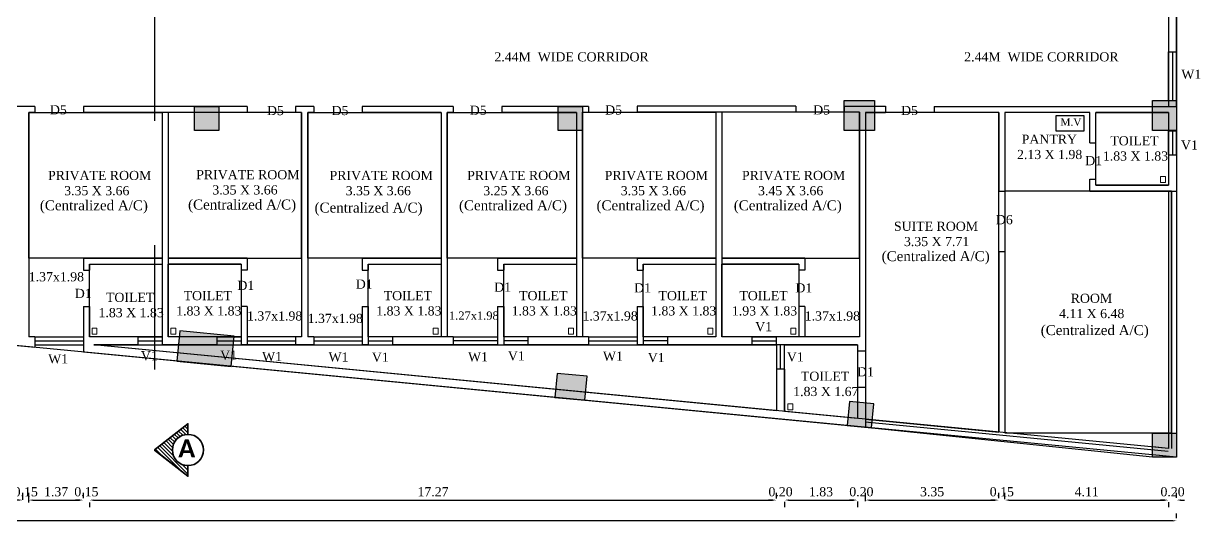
# Model space of a CAD drawing. Header units: metres. Extents: x 2754 to 3501, y 1112 to 1514.
# Drawn here: x 3151.1 to 3180.68, y 1410.86 to 1423.37 of the extents above; entities that cross this region are included whole.
import ezdxf
from ezdxf.enums import TextEntityAlignment as Align

# ---------------------------------------------------------------- set-up
doc = ezdxf.new("R2010")
doc.units = ezdxf.units.M
for name, pattern in [('ACAD_ISO10W100', [18, 12, -3, 0, -3]), ('CENTER2', [1.125, 0.75, -0.125, 0.125, -0.125]), ('CONTINULUS', [0]), ('Demolished', [4.8, 3.2, -1.6])]:
    doc.linetypes.add(name, pattern=pattern)
for name, color, linetype in [('01-BRICK WALL', 1, 'Continuous'), ('A-WALL', 2, 'Continuous'), ('A-WNDW', 2, 'Continuous'), ('AR -DOOR', 2, 'Continuous'), ('AR-COLHATCH', 2, 'Continuous'), ('AR-COLUMN', 2, 'Continuous'), ('AR-ELEVATION', 2, 'Continuous'), ('AR-GRID', 2, 'ACAD_ISO10W100'), ('AR-THIN', 8, 'Continuous'), ('AR-WALL', 7, 'Continuous'), ('BLK_1_FLR_2_AC_ROOM_3', 3, 'Continuous'), ('BLK_1_FLR_2_AC_ROOM_4', 3, 'Continuous'), ('BLK_1_FLR_2_BLT_UP_AREA', 12, 'Continuous'), ('BLK_1_FLR_2_BLT_UP_AREA_DEDUCT', 12, 'Continuous'), ('BLK_1_FLR_2_REGULAR_ROOM_11', 2, 'Continuous'), ('BLK_1_FLR_2_REGULAR_ROOM_12', 2, 'Continuous'), ('BLK_1_FLR_2_REGULAR_ROOM_13', 2, 'Continuous'), ('BLK_1_FLR_2_REGULAR_ROOM_14', 2, 'Continuous'), ('BLK_1_FLR_2_REGULAR_ROOM_15', 2, 'Continuous'), ('BLK_1_FLR_2_REGULAR_ROOM_16', 2, 'Continuous'), ('BLK_1_FLR_2_WATER_CLOSET', 223, 'Continuous')]:
    doc.layers.add(name, color=color, linetype=linetype)
doc.layers.add('BLK_1_FLR_2_WASH', color=55, linetype='Continuous', lineweight=5)
doc.layers.add('Wall', color=4, linetype='Continuous', lineweight=35)
doc.styles.add('ANAND', font='times.ttf')
doc.styles.add('MtXpl_Calibri', font='calibrib.ttf')
doc.dimstyles.new('V1', dxfattribs={"dimtxt": 0.23, "dimasz": 0.1, "dimexe": 0.18, "dimexo": 0.0625, "dimgap": 0.09, "dimtad": 1, "dimzin": 0, "dimdsep": 46, "dimtxsty": 'ANAND', "dimcen": 0.09, "dimadec": 0, "dimazin": 0, "dimtfac": 1, "dimtix": 1, "dimtofl": 0, "dimtmove": 2, "dimatfit": 0, "dimfxl": 0, "dimtolj": 1, "dimtzin": 0, "dimarcsym": 0})

# ---------------------------------------------------------------- blocks, each defined once
blk = doc.blocks.new('cOLUMN')
at = {"layer": 'AR-COLHATCH'}
h = blk.add_hatch(color=256, dxfattribs=at)
h.dxf.hatch_style = 1
h.paths.add_polyline_path([(24, 24), (0, 24), (0, 0), (24, 0)])
at = {"layer": 'AR-COLUMN'}
blk.add_lwpolyline([(0, 24), (24, 24), (24, 0), (0, 0)], close=True, dxfattribs=at)
blk = doc.blocks.new('Ground Floor')
at = {"layer": 'AR-COLHATCH'}
h = blk.add_hatch(color=256, dxfattribs=at)
h.dxf.hatch_style = 1
h.paths.add_polyline_path([(2545, 79.5), (2515, 79.5), (2515, 49.5), (2545, 49.5)])
h = blk.add_hatch(color=256, dxfattribs=at)
h.dxf.hatch_style = 1
h.paths.add_polyline_path([(2844, 79.5), (2820, 79.5), (2820, 49.5), (2844, 49.5)])
h = blk.add_hatch(color=256, dxfattribs=at)
h.dxf.hatch_style = 1
h.paths.add_polyline_path([(1857.5, -148.6), (1911.3, -153.8), (1908.4, -183.7), (1854.6, -178.5)])
h = blk.add_hatch(color=256, dxfattribs=at)
h.dxf.hatch_style = 1
h.paths.add_polyline_path([(2228.5, -214.5), (2230.8, -190.6), (2260.7, -193.4), (2258.4, -217.3)])
at = {"layer": 'AR-COLUMN'}
for points in [[(2515, 79.5), (2545, 79.5), (2545, 49.5), (2515, 49.5)], [(2820, 79.5), (2844, 79.5), (2844, 49.5), (2820, 49.5)], [(1911.3, -153.8), (1857.5, -148.6), (1854.6, -178.5), (1908.4, -183.7)], [(2230.8, -190.6), (2228.5, -214.5), (2258.4, -217.3), (2260.7, -193.4)]]:
    blk.add_lwpolyline(points, close=True, dxfattribs=at)
for p in [(1872, 49.5), (2232, 49.5), (2820, -273.7)]:
    blk.add_blockref('cOLUMN', p, dxfattribs=at)
at = {"layer": 'AR-COLUMN', "xscale": -0.9999999999999988, "rotation": 354.5029759409958}
blk.add_blockref('cOLUMN', (2541.9, -244.6), dxfattribs=at)
blk = doc.blocks.new('*D333')
at = {"color": 0, "lineweight": -2}
for p, q in [((3151.079, 1411.407), (3151.079, 1411.579)), ((3151.232, 1411.34), (3151.232, 1411.579)), ((3150.979, 1411.399), (3150.879, 1411.399)), ((3151.332, 1411.399), (3151.432, 1411.399))]:
    blk.add_line(p, q, dxfattribs=at)
at = {"color": 0}
for points in [[(3150.979, 1411.415), (3150.979, 1411.382), (3151.079, 1411.399)], [(3151.332, 1411.415), (3151.332, 1411.382), (3151.232, 1411.399)]]:
    blk.add_solid(points, dxfattribs=at)
at = {"layer": 'Defpoints', "color": 0}
for p in [(3151.079, 1411.344), (3151.232, 1411.399), (3151.232, 1411.278)]:
    blk.add_point(p, dxfattribs=at)
at = {"color": 0, "insert": (3151.155, 1411.606), "char_height": 0.23, "attachment_point": 5, "style": 'ANAND'}
blk.add_mtext('\\A1;0.15', dxfattribs=at)
blk = doc.blocks.new('*D334')
at = {"color": 0, "lineweight": -2}
for p, q in [((3151.232, 1411.34), (3151.232, 1411.579)), ((3152.603, 1411.45), (3152.603, 1411.579)), ((3151.332, 1411.399), (3152.503, 1411.399))]:
    blk.add_line(p, q, dxfattribs=at)
at = {"color": 0}
for points in [[(3151.332, 1411.415), (3151.332, 1411.382), (3151.232, 1411.399)], [(3152.503, 1411.415), (3152.503, 1411.382), (3152.603, 1411.399)]]:
    blk.add_solid(points, dxfattribs=at)
at = {"layer": 'Defpoints', "color": 0}
for p in [(3151.232, 1411.278), (3152.603, 1411.399), (3152.603, 1411.388)]:
    blk.add_point(p, dxfattribs=at)
at = {"color": 0, "insert": (3151.917, 1411.606), "char_height": 0.23, "attachment_point": 5, "style": 'ANAND'}
blk.add_mtext('\\A1;1.37', dxfattribs=at)
blk = doc.blocks.new('*D335')
at = {"color": 0, "lineweight": -2}
for p, q in [((3152.603, 1411.45), (3152.603, 1411.579)), ((3152.503, 1411.399), (3152.403, 1411.399)), ((3152.756, 1411.336), (3152.756, 1411.219)), ((3152.856, 1411.399), (3152.956, 1411.399))]:
    blk.add_line(p, q, dxfattribs=at)
at = {"color": 0}
for points in [[(3152.503, 1411.415), (3152.503, 1411.382), (3152.603, 1411.399)], [(3152.856, 1411.415), (3152.856, 1411.382), (3152.756, 1411.399)]]:
    blk.add_solid(points, dxfattribs=at)
at = {"layer": 'Defpoints', "color": 0}
for p in [(3152.603, 1411.388), (3152.756, 1411.399), (3152.756, 1411.399)]:
    blk.add_point(p, dxfattribs=at)
at = {"color": 0, "insert": (3152.679, 1411.606), "char_height": 0.23, "attachment_point": 5, "style": 'ANAND'}
blk.add_mtext('\\A1;0.15', dxfattribs=at)
blk = doc.blocks.new('*D336')
at = {"color": 0, "lineweight": -2}
for p, q in [((3170.028, 1411.436), (3170.028, 1411.579)), ((3152.756, 1411.336), (3152.756, 1411.219)), ((3152.856, 1411.399), (3169.928, 1411.399))]:
    blk.add_line(p, q, dxfattribs=at)
at = {"color": 0}
for points in [[(3152.856, 1411.415), (3152.856, 1411.382), (3152.756, 1411.399)], [(3169.928, 1411.415), (3169.928, 1411.382), (3170.028, 1411.399)]]:
    blk.add_solid(points, dxfattribs=at)
at = {"layer": 'Defpoints', "color": 0}
for p in [(3152.756, 1411.399), (3170.028, 1411.399), (3170.028, 1411.374)]:
    blk.add_point(p, dxfattribs=at)
at = {"color": 0, "insert": (3161.392, 1411.606), "char_height": 0.23, "attachment_point": 5, "style": 'ANAND'}
blk.add_mtext('\\A1;17.27', dxfattribs=at)
blk = doc.blocks.new('*D337')
at = {"color": 0, "lineweight": -2}
for p, q in [((3170.028, 1411.436), (3170.028, 1411.579)), ((3169.928, 1411.399), (3169.828, 1411.399)), ((3170.231, 1411.356), (3170.231, 1411.219)), ((3170.331, 1411.399), (3170.431, 1411.399))]:
    blk.add_line(p, q, dxfattribs=at)
at = {"color": 0}
for points in [[(3169.928, 1411.415), (3169.928, 1411.382), (3170.028, 1411.399)], [(3170.331, 1411.415), (3170.331, 1411.382), (3170.231, 1411.399)]]:
    blk.add_solid(points, dxfattribs=at)
at = {"layer": 'Defpoints', "color": 0}
for p in [(3170.028, 1411.374), (3170.231, 1411.419), (3170.231, 1411.399)]:
    blk.add_point(p, dxfattribs=at)
at = {"color": 0, "insert": (3170.129, 1411.606), "char_height": 0.23, "attachment_point": 5, "style": 'ANAND'}
blk.add_mtext('\\A1;0.20', dxfattribs=at)
blk = doc.blocks.new('*D338')
at = {"color": 0, "lineweight": -2}
for p, q in [((3170.231, 1411.356), (3170.231, 1411.219)), ((3170.331, 1411.399), (3171.96, 1411.399)), ((3172.06, 1411.359), (3172.06, 1411.219))]:
    blk.add_line(p, q, dxfattribs=at)
at = {"color": 0}
for points in [[(3170.331, 1411.415), (3170.331, 1411.382), (3170.231, 1411.399)], [(3171.96, 1411.415), (3171.96, 1411.382), (3172.06, 1411.399)]]:
    blk.add_solid(points, dxfattribs=at)
at = {"layer": 'Defpoints', "color": 0}
for p in [(3170.231, 1411.419), (3172.06, 1411.422), (3172.06, 1411.399)]:
    blk.add_point(p, dxfattribs=at)
at = {"color": 0, "insert": (3171.145, 1411.606), "char_height": 0.23, "attachment_point": 5, "style": 'ANAND'}
blk.add_mtext('\\A1;1.83', dxfattribs=at)
blk = doc.blocks.new('*D339')
at = {"color": 0, "lineweight": -2}
for p, q in [((3172.263, 1411.372), (3172.263, 1411.579)), ((3171.96, 1411.399), (3171.86, 1411.399)), ((3172.06, 1411.359), (3172.06, 1411.219)), ((3172.363, 1411.399), (3172.463, 1411.399))]:
    blk.add_line(p, q, dxfattribs=at)
at = {"color": 0}
for points in [[(3171.96, 1411.415), (3171.96, 1411.382), (3172.06, 1411.399)], [(3172.363, 1411.415), (3172.363, 1411.382), (3172.263, 1411.399)]]:
    blk.add_solid(points, dxfattribs=at)
at = {"layer": 'Defpoints', "color": 0}
for p in [(3172.06, 1411.422), (3172.263, 1411.399), (3172.263, 1411.309)]:
    blk.add_point(p, dxfattribs=at)
at = {"color": 0, "insert": (3172.161, 1411.606), "char_height": 0.23, "attachment_point": 5, "style": 'ANAND'}
blk.add_mtext('\\A1;0.20', dxfattribs=at)
blk = doc.blocks.new('*D340')
at = {"color": 0, "lineweight": -2}
for p, q in [((3172.263, 1411.372), (3172.263, 1411.579)), ((3175.616, 1411.446), (3175.616, 1411.579)), ((3172.363, 1411.399), (3175.516, 1411.399))]:
    blk.add_line(p, q, dxfattribs=at)
at = {"color": 0}
for points in [[(3172.363, 1411.415), (3172.363, 1411.382), (3172.263, 1411.399)], [(3175.516, 1411.415), (3175.516, 1411.382), (3175.616, 1411.399)]]:
    blk.add_solid(points, dxfattribs=at)
at = {"layer": 'Defpoints', "color": 0}
for p in [(3172.263, 1411.309), (3175.616, 1411.399), (3175.616, 1411.384)]:
    blk.add_point(p, dxfattribs=at)
at = {"color": 0, "insert": (3173.939, 1411.606), "char_height": 0.23, "attachment_point": 5, "style": 'ANAND'}
blk.add_mtext('\\A1;3.35', dxfattribs=at)
blk = doc.blocks.new('*D341')
at = {"color": 0, "lineweight": -2}
for p, q in [((3175.616, 1411.446), (3175.616, 1411.579)), ((3175.768, 1411.424), (3175.768, 1411.579)), ((3175.516, 1411.399), (3175.416, 1411.399)), ((3175.868, 1411.399), (3175.968, 1411.399))]:
    blk.add_line(p, q, dxfattribs=at)
at = {"color": 0}
for points in [[(3175.516, 1411.415), (3175.516, 1411.382), (3175.616, 1411.399)], [(3175.868, 1411.415), (3175.868, 1411.382), (3175.768, 1411.399)]]:
    blk.add_solid(points, dxfattribs=at)
at = {"layer": 'Defpoints', "color": 0}
for p in [(3175.616, 1411.384), (3175.768, 1411.399), (3175.768, 1411.361)]:
    blk.add_point(p, dxfattribs=at)
at = {"color": 0, "insert": (3175.692, 1411.606), "char_height": 0.23, "attachment_point": 5, "style": 'ANAND'}
blk.add_mtext('\\A1;0.15', dxfattribs=at)
blk = doc.blocks.new('*D342')
at = {"color": 0, "lineweight": -2}
for p, q in [((3175.768, 1411.424), (3175.768, 1411.579)), ((3175.868, 1411.399), (3179.783, 1411.399)), ((3179.883, 1411.344), (3179.883, 1411.219))]:
    blk.add_line(p, q, dxfattribs=at)
at = {"color": 0}
for points in [[(3175.868, 1411.415), (3175.868, 1411.382), (3175.768, 1411.399)], [(3179.783, 1411.415), (3179.783, 1411.382), (3179.883, 1411.399)]]:
    blk.add_solid(points, dxfattribs=at)
at = {"layer": 'Defpoints', "color": 0}
for p in [(3175.768, 1411.361), (3179.883, 1411.407), (3179.883, 1411.399)]:
    blk.add_point(p, dxfattribs=at)
at = {"color": 0, "insert": (3177.825, 1411.606), "char_height": 0.23, "attachment_point": 5, "style": 'ANAND'}
blk.add_mtext('\\A1;4.11', dxfattribs=at)
blk = doc.blocks.new('*D343')
at = {"color": 0, "lineweight": -2}
for p, q in [((3180.086, 1411.458), (3180.086, 1411.579)), ((3179.783, 1411.399), (3179.683, 1411.399)), ((3179.883, 1411.344), (3179.883, 1411.219)), ((3180.186, 1411.399), (3180.286, 1411.399))]:
    blk.add_line(p, q, dxfattribs=at)
at = {"color": 0}
for points in [[(3179.783, 1411.415), (3179.783, 1411.382), (3179.883, 1411.399)], [(3180.186, 1411.415), (3180.186, 1411.382), (3180.086, 1411.399)]]:
    blk.add_solid(points, dxfattribs=at)
at = {"layer": 'Defpoints', "color": 0}
for p in [(3179.883, 1411.407), (3180.086, 1411.399), (3180.086, 1411.395)]:
    blk.add_point(p, dxfattribs=at)
at = {"color": 0, "insert": (3179.984, 1411.606), "char_height": 0.23, "attachment_point": 5, "style": 'ANAND'}
blk.add_mtext('\\A1;0.20', dxfattribs=at)
blk = doc.blocks.new('*D344')
at = {"color": 0, "lineweight": -2}
for p, q in [((3107.848, 1410.94), (3107.848, 1411.058)), ((3180.086, 1410.94), (3180.086, 1411.058)), ((3179.986, 1410.878), (3107.948, 1410.878))]:
    blk.add_line(p, q, dxfattribs=at)
at = {"color": 0}
for points in [[(3107.948, 1410.895), (3107.948, 1410.861), (3107.848, 1410.878)], [(3179.986, 1410.895), (3179.986, 1410.861), (3180.086, 1410.878)]]:
    blk.add_solid(points, dxfattribs=at)
at = {"layer": 'Defpoints', "color": 0}
for p in [(3107.848, 1410.878), (3107.848, 1410.878), (3180.086, 1410.878)]:
    blk.add_point(p, dxfattribs=at)
at = {"color": 0, "insert": (3143.967, 1411.085), "char_height": 0.23, "attachment_point": 5, "style": 'ANAND'}
blk.add_mtext('\\A1;72.24', dxfattribs=at)

msp = doc.modelspace()

# ---------------------------------------------------------------- hatches: boundary and pattern name
at = {"layer": 'Wall', "linetype": 'CONTINULUS'}
h = msp.add_hatch(dxfattribs=at)
h.set_pattern_fill('ANSI31', color=256, scale=0.531441, angle=270)
h.set_pattern_definition([(315, (-5581.1867, 11394.10643), (0.04697319186, 0.04697319186), [])])
h.paths.add_polyline_path([(3155.23222, 1411.99934), (3155.23222, 1412.26506, -1), (3155.23222, 1413.04901), (3155.23222, 1413.31473), (3154.39384, 1412.65862)])

# ---------------------------------------------------------------- linework, layer by layer
at = {"linetype": 'CENTER2', "ltscale": 25}
msp.add_line((3154.39384, 1439.67729, 0), (3154.39384, 1412.65546, 0), dxfattribs=at)
at = {"color": 7}
for p, q in [((3180.08594, 1419.15745, 0), (3180.08594, 1413.08245, 0)), ((3179.47634, 1412.47285, 0), (3172.26274, 1413.22573, 0))]:
    msp.add_line(p, q, dxfattribs=at)
at = {"color": 7, "linetype": 'Demolished', "elevation": 0}
msp.add_lwpolyline([(3177.05906, 1421.06363), (3177.74966, 1421.06363), (3177.74966, 1420.66849), (3177.05906, 1420.66849)], close=True, dxfattribs=at)
at = {"layer": 'A-WALL'}
msp.add_line((3171.72934, 1421.29691, 0), (3172.11034, 1421.29691, 0), dxfattribs=at)
at = {"layer": 'A-WNDW'}
for p, q in [((3179.88274, 1420.07185, 0), (3179.88274, 1420.68145, 0)), ((3179.98434, 1420.68145, 0), (3179.98434, 1420.07185, 0)), ((3180.08594, 1420.07185, 0), (3180.08594, 1420.68145, 0))]:
    msp.add_line(p, q, dxfattribs=at)
at = {"layer": 'AR -DOOR'}
for p, q in [((3179.98434, 1422.66265, 0), (3179.98434, 1421.44345, 0)), ((3151.38394, 1415.39825, 0), (3152.60314, 1415.39825, 0)), ((3153.97474, 1415.39825, 0), (3154.58434, 1415.39825, 0)), ((3155.95594, 1415.39825, 0), (3156.56554, 1415.39825, 0)), ((3156.71794, 1415.39825, 0), (3157.93714, 1415.39825, 0)), ((3158.39434, 1415.39825, 0), (3159.61354, 1415.39825, 0)), ((3159.76594, 1415.39825, 0), (3160.37554, 1415.39825, 0)), ((3163.01714, 1415.39825, 0), (3161.89954, 1415.39825, 0)), ((3163.77914, 1415.39825, 0), (3163.16954, 1415.39825, 0)), ((3165.30314, 1415.39825, 0), (3166.52234, 1415.39825, 0)), ((3167.28434, 1415.39825, 0), (3166.67474, 1415.39825, 0)), ((3169.41794, 1415.39825, 0), (3170.02754, 1415.39825, 0)), ((3170.12914, 1414.68705, 0), (3170.12914, 1415.29665, 0))]:
    msp.add_line(p, q, dxfattribs=at)
at = {"layer": 'AR-ELEVATION'}
for p, q in [((3179.88274, 1423.72945, 0), (3179.88274, 1421.29105, 0)), ((3180.08594, 1421.29105, 0), (3180.08594, 1423.72945, 0))]:
    msp.add_line(p, q, dxfattribs=at)
at = {"layer": 'AR-THIN'}
for p, q in [((3179.88274, 1421.44345, 0), (3179.88274, 1422.66265, 0)), ((3180.08594, 1422.66265, 0), (3180.08594, 1421.44345, 0)), ((3179.88274, 1419.15745, 0), (3179.88274, 1412.69655, 0)), ((3179.95894, 1419.15745, 0), (3179.95894, 1412.69655, 0)), ((3151.38394, 1415.49985, 0), (3152.60314, 1415.49985, 0)), ((3153.97474, 1415.49985, 0), (3154.58434, 1415.49985, 0)), ((3155.95594, 1415.49985, 0), (3156.56554, 1415.49985, 0)), ((3157.93714, 1415.49985, 0), (3156.71794, 1415.49985, 0)), ((3158.39434, 1415.49985, 0), (3159.61354, 1415.49985, 0)), ((3160.37554, 1415.49985, 0), (3159.76594, 1415.49985, 0)), ((3161.89954, 1415.49985, 0), (3163.01714, 1415.49985, 0)), ((3163.77914, 1415.49985, 0), (3163.16954, 1415.49985, 0)), ((3165.30314, 1415.49985, 0), (3166.52234, 1415.49985, 0)), ((3167.28434, 1415.49985, 0), (3166.67474, 1415.49985, 0)), ((3169.41794, 1415.49985, 0), (3170.02754, 1415.49985, 0)), ((3151.38394, 1415.29665, 0), (3152.60314, 1415.29665, 0)), ((3153.97474, 1415.29665, 0), (3154.58434, 1415.29665, 0)), ((3155.95594, 1415.29665, 0), (3156.56554, 1415.29665, 0)), ((3157.93714, 1415.29665, 0), (3156.71794, 1415.29665, 0)), ((3158.39434, 1415.29665, 0), (3159.61354, 1415.29665, 0)), ((3159.76594, 1415.29665, 0), (3160.37554, 1415.29665, 0)), ((3163.01714, 1415.29665, 0), (3161.89954, 1415.29665, 0)), ((3163.77914, 1415.29665, 0), (3163.16954, 1415.29665, 0)), ((3165.30314, 1415.29665, 0), (3166.52234, 1415.29665, 0)), ((3167.28434, 1415.29665, 0), (3166.67474, 1415.29665, 0)), ((3170.02754, 1415.29665, 0), (3169.41794, 1415.29665, 0)), ((3170.02754, 1415.29665, 0), (3170.02754, 1414.68705, 0)), ((3170.23074, 1414.68705, 0), (3170.23074, 1415.29665, 0)), ((3179.87544, 1412.6207, 0), (3172.25544, 1413.35402, 0)), ((3179.88274, 1412.69655, 0), (3172.26274, 1413.42987, 0))]:
    msp.add_line(p, q, dxfattribs=at)
at = {"layer": 'AR-WALL'}
for p, q in [((3179.88274, 1422.66265, 0), (3180.08594, 1422.66265, 0)), ((3179.88274, 1421.44345, 0), (3180.08594, 1421.44345, 0)), ((3151.38394, 1421.29105, 0), (3150.92674, 1421.29105, 0)), ((3151.23154, 1421.13865, 0), (3151.23154, 1415.49985, 0)), ((3151.38394, 1421.13865, 0), (3151.23154, 1421.13865, 0)), ((3151.38394, 1421.29105, 0), (3151.38394, 1421.13865, 0)), ((3152.60314, 1421.29105, 0), (3152.60314, 1421.13865, 0)), ((3156.71794, 1421.29105, 0), (3152.60314, 1421.29105, 0)), ((3156.71794, 1421.13865, 0), (3152.60314, 1421.13865, 0)), ((3154.58434, 1421.13865, 0), (3154.58434, 1415.49985, 0)), ((3154.73674, 1421.13865, 0), (3154.73674, 1415.49985, 0)), ((3156.71794, 1421.29105, 0), (3156.71794, 1421.13865, 0)), ((3157.93714, 1421.29105, 0), (3157.93714, 1421.13865, 0)), ((3158.39434, 1421.29105, 0), (3157.93714, 1421.29105, 0)), ((3158.08954, 1421.13865, 0), (3157.93714, 1421.13865, 0)), ((3158.08954, 1421.13865, 0), (3158.08954, 1415.49985, 0)), ((3158.24194, 1421.13865, 0), (3158.24194, 1415.49985, 0)), ((3158.39434, 1421.13865, 0), (3158.24194, 1421.13865, 0)), ((3158.39434, 1421.29105, 0), (3158.39434, 1421.13865, 0)), ((3159.61354, 1421.29105, 0), (3159.61354, 1421.13865, 0)), ((3161.89954, 1421.29105, 0), (3159.61354, 1421.29105, 0)), ((3161.59474, 1421.13865, 0), (3159.61354, 1421.13865, 0)), ((3161.59474, 1421.13865, 0), (3161.59474, 1415.49985, 0)), ((3161.74714, 1421.13865, 0), (3161.74714, 1415.49985, 0)), ((3161.89954, 1421.13865, 0), (3161.74714, 1421.13865, 0)), ((3161.89954, 1421.29105, 0), (3161.89954, 1421.13865, 0)), ((3163.11874, 1421.29105, 0), (3163.11874, 1421.13865, 0)), ((3165.30314, 1421.29105, 0), (3163.11874, 1421.29105, 0)), ((3164.99834, 1421.13865, 0), (3163.11874, 1421.13865, 0)), ((3164.99834, 1421.13865, 0), (3164.99834, 1415.49985, 0)), ((3165.15074, 1421.13865, 0), (3165.15074, 1415.49985, 0)), ((3165.30314, 1421.13865, 0), (3165.15074, 1421.13865, 0)), ((3165.30314, 1421.29105, 0), (3165.30314, 1421.13865, 0)), ((3170.51014, 1421.29691, 0), (3166.52234, 1421.29691, 0)), ((3166.52234, 1421.29691, 0), (3166.52234, 1421.13865, 0)), ((3170.51014, 1421.14451, 0), (3166.52234, 1421.14451, 0)), ((3168.50354, 1421.14451, 0), (3168.50354, 1415.49985, 0)), ((3168.65594, 1421.14451, 0), (3168.65594, 1415.49985, 0)), ((3170.51014, 1421.29691, 0), (3170.51014, 1421.14451, 0)), ((3171.72934, 1421.29691, 0), (3171.72934, 1421.14451, 0)), ((3171.72934, 1421.29691, 0), (3172.77074, 1421.29691, 0)), ((3172.11034, 1421.14451, 0), (3171.72934, 1421.14451, 0)), ((3172.11034, 1421.14451, 0), (3172.11034, 1415.49985, 0)), ((3172.26274, 1421.13865, 0), (3172.26274, 1415.14425, 0)), ((3172.26274, 1421.13865, 0), (3172.77074, 1421.13865, 0)), ((3172.77074, 1421.29691, 0), (3172.77074, 1421.13865, 0)), ((3173.98994, 1421.29105, 0), (3173.98994, 1421.13865, 0)), ((3173.98994, 1421.29105, 0), (3180.08594, 1421.29105, 0)), ((3175.61554, 1421.13865, 0), (3173.98994, 1421.13865, 0)), ((3175.61554, 1421.13865, 0), (3175.61554, 1419.15745, 0)), ((3175.76794, 1421.13865, 0), (3175.76794, 1419.15745, 0)), ((3177.90154, 1421.13865, 0), (3175.76794, 1421.13865, 0)), ((3177.90154, 1420.37665, 0), (3177.90154, 1421.13865, 0)), ((3179.88274, 1421.13865, 0), (3178.05394, 1421.13865, 0)), ((3178.05394, 1420.37665, 0), (3178.05394, 1421.13865, 0)), ((3180.08594, 1421.29105, 0), (3180.08594, 1421.13865, 0)), ((3179.88274, 1420.68145, 0), (3180.08594, 1420.68145, 0)), ((3179.88274, 1420.52905, 0), (3179.88274, 1419.30985, 0)), ((3180.08594, 1420.52905, 0), (3180.08594, 1419.15745, 0)), ((3177.90154, 1420.37665, 0), (3178.05394, 1420.37665, 0)), ((3179.88274, 1420.07185, 0), (3180.08594, 1420.07185, 0)), ((3177.90154, 1419.46225, 0), (3178.05394, 1419.46225, 0)), ((3177.90154, 1419.15745, 0), (3177.90154, 1419.46225, 0)), ((3178.05394, 1419.30985, 0), (3178.05394, 1419.46225, 0)), ((3178.05394, 1419.30985, 0), (3179.88274, 1419.30985, 0)), ((3175.61554, 1419.15745, 0), (3175.76794, 1419.15745, 0)), ((3177.90154, 1419.15745, 0), (3179.88274, 1419.15745, 0)), ((3179.88274, 1419.15745, 0), (3180.08594, 1419.15745, 0)), ((3152.60314, 1417.48105, 0), (3152.60314, 1417.17625, 0)), ((3152.60314, 1417.48105, 0), (3154.58434, 1417.48105, 0)), ((3156.71794, 1417.48105, 0), (3154.73674, 1417.48105, 0)), ((3156.71794, 1417.48105, 0), (3156.71794, 1417.17625, 0)), ((3159.61354, 1417.48105, 0), (3159.61354, 1417.17625, 0)), ((3159.61354, 1417.48105, 0), (3161.59474, 1417.48105, 0)), ((3163.01714, 1417.48105, 0), (3163.01714, 1417.17625, 0)), ((3163.01714, 1417.48105, 0), (3164.99834, 1417.48105, 0)), ((3166.52234, 1417.48105, 0), (3166.52234, 1417.17625, 0)), ((3166.52234, 1417.48105, 0), (3168.50354, 1417.48105, 0)), ((3170.73874, 1417.48105, 0), (3168.65594, 1417.48105, 0)), ((3170.73874, 1417.48105, 0), (3170.73874, 1417.17625, 0)), ((3175.61554, 1417.63345, 0), (3175.61554, 1413.10721, 0)), ((3175.76794, 1417.63345, 0), (3175.61554, 1417.63345, 0)), ((3175.76794, 1417.63345, 0), (3175.76794, 1413.09254, 0)), ((3152.60314, 1417.17625, 0), (3152.75554, 1417.17625, 0)), ((3152.75554, 1417.32865, 0), (3152.75554, 1417.17625, 0)), ((3152.75554, 1417.32865, 0), (3154.58434, 1417.32865, 0)), ((3156.56554, 1417.32865, 0), (3154.73674, 1417.32865, 0)), ((3156.56554, 1417.32865, 0), (3156.56554, 1417.17625, 0)), ((3156.71794, 1417.17625, 0), (3156.56554, 1417.17625, 0)), ((3159.61354, 1417.17625, 0), (3159.76594, 1417.17625, 0)), ((3159.76594, 1417.32865, 0), (3159.76594, 1417.17625, 0)), ((3159.76594, 1417.32865, 0), (3161.59474, 1417.32865, 0)), ((3163.01714, 1417.17625, 0), (3163.16954, 1417.17625, 0)), ((3163.16954, 1417.32865, 0), (3163.16954, 1417.17625, 0)), ((3163.16954, 1417.32865, 0), (3164.99834, 1417.32865, 0)), ((3166.52234, 1417.17625, 0), (3166.67474, 1417.17625, 0)), ((3166.67474, 1417.32865, 0), (3166.67474, 1417.17625, 0)), ((3166.67474, 1417.32865, 0), (3168.50354, 1417.32865, 0)), ((3170.58634, 1417.32865, 0), (3168.65594, 1417.32865, 0)), ((3170.58634, 1417.32865, 0), (3170.58634, 1417.17625, 0)), ((3170.73874, 1417.17625, 0), (3170.58634, 1417.17625, 0)), ((3152.60314, 1416.26185, 0), (3152.60314, 1415.49985, 0)), ((3152.60314, 1416.26185, 0), (3152.75554, 1416.26185, 0)), ((3152.75554, 1416.26185, 0), (3152.75554, 1415.49985, 0)), ((3156.56554, 1416.26185, 0), (3156.56554, 1415.49985, 0)), ((3156.71794, 1416.26185, 0), (3156.56554, 1416.26185, 0)), ((3156.71794, 1416.26185, 0), (3156.71794, 1415.49985, 0)), ((3159.61354, 1416.26185, 0), (3159.61354, 1415.49985, 0)), ((3159.61354, 1416.26185, 0), (3159.76594, 1416.26185, 0)), ((3159.76594, 1416.26185, 0), (3159.76594, 1415.49985, 0)), ((3163.01714, 1416.26185, 0), (3163.01714, 1415.49985, 0)), ((3163.01714, 1416.26185, 0), (3163.16954, 1416.26185, 0)), ((3163.16954, 1416.26185, 0), (3163.16954, 1415.49985, 0)), ((3166.52234, 1416.26185, 0), (3166.52234, 1415.49985, 0)), ((3166.52234, 1416.26185, 0), (3166.67474, 1416.26185, 0)), ((3166.67474, 1416.26185, 0), (3166.67474, 1415.49985, 0)), ((3170.58634, 1416.26185, 0), (3170.58634, 1415.49985, 0)), ((3170.73874, 1416.26185, 0), (3170.58634, 1416.26185, 0)), ((3170.73874, 1416.26185, 0), (3170.73874, 1415.49985, 0)), ((3151.38394, 1415.49985, 0), (3151.23154, 1415.49985, 0)), ((3151.38394, 1415.49985, 0), (3151.38394, 1415.23504, 0)), ((3152.60314, 1415.49985, 0), (3152.60314, 1415.1177, 0)), ((3153.97474, 1415.49985, 0), (3152.75554, 1415.49985, 0)), ((3153.97474, 1415.49985, 0), (3153.97474, 1415.29665, 0)), ((3154.58434, 1415.49985, 0), (3154.58434, 1415.29665, 0)), ((3155.95594, 1415.49985, 0), (3154.73674, 1415.49985, 0)), ((3155.95594, 1415.49985, 0), (3155.95594, 1415.29665, 0)), ((3156.56554, 1415.49985, 0), (3156.56554, 1415.29665, 0)), ((3156.71794, 1415.49985, 0), (3156.71794, 1415.29665, 0)), ((3158.08954, 1415.49985, 0), (3157.93714, 1415.49985, 0)), ((3157.93714, 1415.49985, 0), (3157.93714, 1415.29665, 0)), ((3158.39434, 1415.49985, 0), (3158.24194, 1415.49985, 0)), ((3158.39434, 1415.49985, 0), (3158.39434, 1415.29665, 0)), ((3159.61354, 1415.49985, 0), (3159.61354, 1415.29665, 0)), ((3159.76594, 1415.49985, 0), (3159.76594, 1415.29665, 0)), ((3160.37554, 1415.49985, 0), (3160.37554, 1415.29665, 0)), ((3161.89954, 1415.49985, 0), (3160.37554, 1415.49985, 0)), ((3161.89954, 1415.49985, 0), (3161.89954, 1415.29665, 0)), ((3163.01714, 1415.49985, 0), (3163.01714, 1415.29665, 0)), ((3163.16954, 1415.49985, 0), (3163.16954, 1415.29665, 0)), ((3165.30314, 1415.49985, 0), (3163.77914, 1415.49985, 0)), ((3163.77914, 1415.49985, 0), (3163.77914, 1415.29665, 0)), ((3165.30314, 1415.49985, 0), (3165.30314, 1415.29665, 0)), ((3166.52234, 1415.49985, 0), (3166.52234, 1415.29665, 0)), ((3166.67474, 1415.49985, 0), (3166.67474, 1415.29665, 0)), ((3168.50354, 1415.49985, 0), (3167.28434, 1415.49985, 0)), ((3167.28434, 1415.49985, 0), (3167.28434, 1415.29665, 0)), ((3169.41794, 1415.49985, 0), (3168.65594, 1415.49985, 0)), ((3169.41794, 1415.29665, 0), (3169.41794, 1415.49985, 0)), ((3172.11034, 1415.49985, 0), (3170.02754, 1415.49985, 0)), ((3170.02754, 1415.29665, 0), (3170.02754, 1415.49985, 0)), ((3151.38394, 1415.23504, 0), (3150.59687, 1415.31078, 0)), ((3172.26274, 1413.22573, 0), (3152.60314, 1415.1177, 0)), ((3172.26274, 1413.42987, 0), (3152.86489, 1415.29665, 0)), ((3153.97474, 1415.29665, 0), (3152.86489, 1415.29665, 0)), ((3155.95594, 1415.29665, 0), (3154.58434, 1415.29665, 0)), ((3156.71794, 1415.29665, 0), (3156.56554, 1415.29665, 0)), ((3158.39434, 1415.29665, 0), (3157.93714, 1415.29665, 0)), ((3159.76594, 1415.29665, 0), (3159.61354, 1415.29665, 0)), ((3161.89954, 1415.29665, 0), (3160.37554, 1415.29665, 0)), ((3163.01714, 1415.29665, 0), (3163.16954, 1415.29665, 0)), ((3165.30314, 1415.29665, 0), (3163.77914, 1415.29665, 0)), ((3166.67474, 1415.29665, 0), (3166.52234, 1415.29665, 0)), ((3169.41794, 1415.29665, 0), (3167.28434, 1415.29665, 0)), ((3172.05954, 1415.29665, 0), (3170.02754, 1415.29665, 0)), ((3172.05954, 1415.29665, 0), (3172.05954, 1415.14425, 0)), ((3172.26274, 1415.14425, 0), (3172.05954, 1415.14425, 0)), ((3170.02754, 1414.68705, 0), (3170.02754, 1413.64498, 0)), ((3170.23074, 1414.68705, 0), (3170.02754, 1414.68705, 0)), ((3170.23074, 1414.68705, 0), (3170.23074, 1413.62542, 0)), ((3172.05954, 1414.22985, 0), (3172.05954, 1413.44942, 0)), ((3172.26274, 1414.22985, 0), (3172.05954, 1414.22985, 0)), ((3172.26274, 1414.22985, 0), (3172.26274, 1413.42987, 0)), ((3172.26274, 1413.42987, 0), (3172.26274, 1413.22573, 0)), ((3180.08594, 1413.08245, 0), (3180.08594, 1412.47285, 0)), ((3179.88274, 1412.69655, 0), (3179.47634, 1412.73566, 0)), ((3180.08594, 1412.47285, 0), (3179.47634, 1412.53152, 0))]:
    msp.add_line(p, q, dxfattribs=at)
at = {"layer": 'BLK_1_FLR_2_AC_ROOM_3', "color": 3, "elevation": 0}
msp.add_lwpolyline([(3172.26274, 1413.42987), (3175.61554, 1413.10721), (3175.61554, 1421.13865), (3172.26274, 1421.13865)], close=True, dxfattribs=at)
at = {"layer": 'BLK_1_FLR_2_AC_ROOM_4', "color": 3, "elevation": 0}
msp.add_lwpolyline([(3175.76794, 1413.09254), (3179.95894, 1413.09254), (3179.95894, 1419.15745), (3175.76794, 1419.15745)], close=True, dxfattribs=at)
at = {"layer": 'BLK_1_FLR_2_BLT_UP_AREA', "color": 12, "elevation": 0}
msp.add_lwpolyline([(3107.84834, 1437.19145), (3180.08594, 1437.19145), (3180.08594, 1412.47285), (3107.84834, 1419.42475)], close=True, dxfattribs=at)
at = {"layer": 'BLK_1_FLR_2_BLT_UP_AREA_DEDUCT', "color": 12, "lineweight": -2, "elevation": 0}
msp.add_lwpolyline([(3170.02754, 1415.29665), (3170.02754, 1413.64498), (3152.86489, 1415.29665)], close=True, dxfattribs=at)
at = {"layer": 'BLK_1_FLR_2_REGULAR_ROOM_11', "color": 2, "elevation": 0}
msp.add_lwpolyline([(3151.23154, 1421.13865), (3154.58434, 1421.13865), (3154.58434, 1417.48105), (3151.23154, 1417.48105)], close=True, dxfattribs=at)
at = {"layer": 'BLK_1_FLR_2_REGULAR_ROOM_12', "color": 2, "elevation": 0}
msp.add_lwpolyline([(3154.73674, 1417.48105), (3158.08954, 1417.48105), (3158.08954, 1421.13865), (3154.73674, 1421.13865)], close=True, dxfattribs=at)
at = {"layer": 'BLK_1_FLR_2_REGULAR_ROOM_13', "color": 2, "elevation": 0}
msp.add_lwpolyline([(3158.24194, 1421.13865), (3161.59474, 1421.13865), (3161.59474, 1417.48105), (3158.24194, 1417.48105)], close=True, dxfattribs=at)
at = {"layer": 'BLK_1_FLR_2_REGULAR_ROOM_14', "color": 2, "elevation": 0}
msp.add_lwpolyline([(3161.74714, 1421.13865), (3164.99834, 1421.13865), (3164.99834, 1417.48105), (3161.74714, 1417.48105)], close=True, dxfattribs=at)
at = {"layer": 'BLK_1_FLR_2_REGULAR_ROOM_15', "color": 2, "elevation": 0}
msp.add_lwpolyline([(3165.15074, 1421.14451), (3168.50354, 1421.14451), (3168.50354, 1417.48105), (3165.15074, 1417.48105)], close=True, dxfattribs=at)
at = {"layer": 'BLK_1_FLR_2_REGULAR_ROOM_16', "color": 2, "elevation": 0}
msp.add_lwpolyline([(3172.11034, 1421.14451), (3168.65594, 1421.14451), (3168.65594, 1417.48105), (3172.11034, 1417.48105)], close=True, dxfattribs=at)
at = {"layer": 'BLK_1_FLR_2_WASH', "color": 60}
for points in [[(3179.68354, 1419.52839), (3179.68354, 1419.37839), (3179.80604, 1419.37839), (3179.80604, 1419.52839)], [(3152.82081, 1415.71839), (3152.82081, 1415.56839), (3152.94331, 1415.56839), (3152.94331, 1415.71839)], [(3154.80201, 1415.71839), (3154.80201, 1415.56839), (3154.92451, 1415.56839), (3154.92451, 1415.71839)], [(3161.39554, 1415.71839), (3161.39554, 1415.56839), (3161.51804, 1415.56839), (3161.51804, 1415.71839)], [(3164.79914, 1415.71839), (3164.79914, 1415.56839), (3164.92164, 1415.56839), (3164.92164, 1415.71839)], [(3168.30434, 1415.71839), (3168.30434, 1415.56839), (3168.42684, 1415.56839), (3168.42684, 1415.71839)], [(3170.38714, 1415.71839), (3170.38714, 1415.56839), (3170.50964, 1415.56839), (3170.50964, 1415.71839)], [(3170.31514, 1413.81667), (3170.31514, 1413.66667), (3170.43763, 1413.66667), (3170.43763, 1413.81667)]]:
    msp.add_lwpolyline(points, close=True, dxfattribs=at)
at = {"layer": 'BLK_1_FLR_2_WATER_CLOSET', "color": 2, "elevation": 0}
for points in [[(3178.05394, 1421.13865), (3179.88274, 1421.13865), (3179.88274, 1419.30985), (3178.05394, 1419.30985)], [(3154.73674, 1417.32865), (3156.56554, 1417.32865), (3156.56554, 1415.49985), (3154.73674, 1415.49985)], [(3159.76594, 1417.32865), (3161.59474, 1417.32865), (3161.59474, 1415.49985), (3159.76594, 1415.49985)], [(3163.16954, 1417.32865), (3164.99834, 1417.32865), (3164.99834, 1415.49985), (3163.16954, 1415.49985)], [(3166.67474, 1417.32865), (3168.50354, 1417.32865), (3168.50354, 1415.49985), (3166.67474, 1415.49985)], [(3168.65594, 1417.32865), (3170.58634, 1417.32865), (3170.58634, 1415.49985), (3168.65594, 1415.49985)], [(3170.23074, 1415.29665), (3172.05954, 1415.29665), (3172.05954, 1413.44942), (3170.23074, 1413.62542)]]:
    msp.add_lwpolyline(points, close=True, dxfattribs=at)
at = {"layer": 'BLK_1_FLR_2_WATER_CLOSET', "color": 1, "elevation": 0}
msp.add_lwpolyline([(3152.75554, 1417.32865), (3154.58434, 1417.32865), (3154.58434, 1415.49985), (3152.75554, 1415.49985)], close=True, dxfattribs=at)
at = {"layer": 'Wall', "linetype": 'CONTINULUS'}
for p, q in [((3155.23222, 1413.31473, 4.22718), (3154.39384, 1412.65862, 0)), ((3155.23222, 1411.99934, 4.22718), (3154.39384, 1412.65546, 0))]:
    msp.add_line(p, q, dxfattribs=at)
at = {"layer": 'Wall', "linetype": 'CONTINULUS', "elevation": 4.22718}
msp.add_lwpolyline([(3155.23222, 1413.04901), (3155.23222, 1413.31473), (3154.39384, 1412.65862), (3155.23222, 1411.99934), (3155.23222, 1412.26506, -0.41421356)], format="xyb", dxfattribs=at)
at = {"layer": 'Wall', "linetype": 'CONTINULUS'}
msp.add_circle((3155.23222, 1412.65704, 4.22718), 0.39197, dxfattribs=at)

# ---------------------------------------------------------------- block references
at = {"layer": 'AR-GRID', "xscale": 0.0254, "yscale": 0.0254, "zscale": 0.0254}
msp.add_blockref('Ground Floor', (3107.84834, 1419.42475, 0), dxfattribs=at)

# ---------------------------------------------------------------- texts
at = {"style": 'ANAND'}
for s, height, p in [('2.44M  WIDE CORRIDOR', 0.23, (3162.93551, 1422.4226, 0)), ('2.44M  WIDE CORRIDOR', 0.23, (3174.74611, 1422.4226, 0)), ('D5', 0.23, (3151.76052, 1421.09225, 0)), ('D5', 0.23, (3162.31608, 1421.08093, 0)), ('D5', 0.23, (3165.71907, 1421.08784, 0)), ('D5', 0.23, (3170.94886, 1421.08876, 0)), ('D5', 0.23, (3157.21849, 1421.07235, 0)), ('D5', 0.23, (3158.8421, 1421.07334, 0)), ('D5', 0.23, (3173.15811, 1421.07487, 0)), ('D1', 0.23, (3177.78818, 1419.81348, 0)), ('D6', 0.23, (3175.54277, 1418.33016, 0)), ('1.37x1.98', 0.23, (3151.22985, 1416.89614, 0)), ('D1', 0.23, (3156.47553, 1416.67912, 0)), ('D1', 0.23, (3159.45031, 1416.7115, 0)), ('D1', 0.23, (3152.38703, 1416.47731, 0)), ('D1', 0.23, (3162.93068, 1416.63463, 0)), ('D1', 0.23, (3166.45007, 1416.61656, 0)), ('D1', 0.23, (3170.50293, 1416.61656, 0)), ('1.37x1.98', 0.23, (3156.71625, 1415.91086, 0)), ('1.37x1.98', 0.23, (3158.24025, 1415.84993, 0)), ('1.27x1.98', 0.207, (3161.79414, 1415.93141, 0)), ('1.37x1.98', 0.23, (3165.14905, 1415.91086, 0)), ('1.37x1.98', 0.23, (3170.73705, 1415.91086, 0)), ('D1', 0.23, (3172.05127, 1414.50732, 0))]:
    msp.add_text(s, height=height, dxfattribs=at).set_placement(p)
for s, p in [('W1', (3180.45491, 1422.09776, 0)), ('V1', (3180.40694, 1420.31933, 0)), ('V1', (3169.70445, 1415.75585, 0)), ('V1', (3154.26078, 1415.02457, 0)), ('V1', (3156.2531, 1415.03804, 0)), ('W1', (3157.3464, 1415.00469, 0)), ('W1', (3159.01665, 1414.99321, 0)), ('V1', (3160.0675, 1414.98726, 0)), ('W1', (3162.52325, 1414.99872, 0)), ('V1', (3163.48672, 1415.02074, 0)), ('W1', (3165.91488, 1415.01395, 0)), ('V1', (3167.00328, 1414.97905, 0)), ('V1', (3170.49978, 1414.99585, 0)), ('W1', (3151.96924, 1414.94781, 0))]:
    msp.add_text(s, height=0.23, dxfattribs=at).set_placement(p, align=Align.MIDDLE)
at = {"color": 7, "style": 'ANAND'}
for s, height, p in [('M.V', 0.1875, (3177.16512, 1420.80524, 0)), ('(Centralized A/C)', 0.25, (3151.50957, 1418.68026, 0)), ('(Centralized A/C)', 0.25, (3155.23476, 1418.7004, 0)), ('(Centralized A/C)', 0.25, (3162.04505, 1418.68026, 0)), ('(Centralized A/C)', 0.25, (3165.50218, 1418.68026, 0)), ('(Centralized A/C)', 0.25, (3168.95305, 1418.68026, 0)), ('(Centralized A/C)', 0.25, (3158.41473, 1418.62385, 0)), ('(Centralized A/C)', 0.25, (3172.67064, 1417.40287, 0)), ('(Centralized A/C)', 0.25, (3176.66939, 1415.54516, 0))]:
    msp.add_text(s, height=height, dxfattribs=at).set_placement(p)
at = {"char_height": 0.23, "attachment_point": 1, "style": 'ANAND'}
for s, insert, width in [('{\\W2.550352; }PANTRY\\P{\\W1.202696; }2.13 X 1.98', (3175.96847, 1420.58199, 0), 1.7810592), ('{\\W2.911132; }TOILET \\P{\\W0.753906; }1.83 X 1.83', (3178.16567, 1420.54291, 0), 1.6637275), (' PRIVATE ROOM \\P{\\W5.659179; }3.35 X 3.66', (3151.62863, 1419.6719, 0), 2.5377938), (' PRIVATE ROOM \\P{\\W5.659179; }3.35 X 3.66', (3155.35382, 1419.69203, 0), 2.5377938), (' PRIVATE ROOM \\P{\\W5.659179; }3.35 X 3.66', (3158.70566, 1419.6719, 0), 2.5377938), (' PRIVATE ROOM \\P{\\W5.659179; }3.25 X 3.66', (3162.16411, 1419.6719, 0), 2.5377938), (' PRIVATE ROOM \\P{\\W5.659179; }3.35 X 3.66', (3165.62123, 1419.6719, 0), 2.5377938), (' PRIVATE ROOM \\P{\\W5.659179; }3.45 X 3.66', (3169.07211, 1419.6719, 0), 2.5377938), ('{\\W2.198286; }SUITE ROOM\\P{\\W5.079146; }3.35 X 7.71', (3172.7897, 1418.3945, 0), 2.4109449), ('{\\W2.911132; }TOILET \\P{\\W0.753906; }1.83 X 1.83', (3152.91799, 1416.60793, 0), 1.6637275), ('{\\W2.911132; }TOILET \\P{\\W0.753906; }1.83 X 1.83', (3154.87034, 1416.65184, 0), 1.6637275), ('{\\W2.911132; }TOILET \\P{\\W0.753906; }1.83 X 1.83', (3159.89954, 1416.65184, 0), 1.6637275), ('{\\W2.911132; }TOILET \\P{\\W0.753906; }1.83 X 1.83', (3163.30314, 1416.65184, 0), 1.6637275), ('{\\W2.911132; }TOILET \\P{\\W0.753906; }1.83 X 1.83', (3166.80834, 1416.65184, 0), 1.6637275), ('{\\W2.911132; }TOILET \\P{\\W0.753906; }1.93 X 1.83', (3168.84034, 1416.65184, 0), 1.6637275), ('{\\W5.873046; }ROOM \\P{\\W2.5; }4.11 X 6.48', (3176.91309, 1416.58447, 0), 2.0033381), ('{\\W2.911132; }TOILET \\P{\\W0.676757; }1.83 X 1.67', (3170.38814, 1414.62605, 0), 1.6637275)]:
    msp.add_mtext(s, dxfattribs=dict(at, insert=insert, width=width))
at = {"layer": '01-BRICK WALL', "style": 'MtXpl_Calibri'}
msp.add_text('A', height=0.45563, dxfattribs=at).set_placement((3154.98918, 1412.47201, 4.65884))

# ---------------------------------------------------------------- dimensions: what is measured, and where the dimension line sits
at = {"color": 7}
for base, p1, p2, picture, middle in [((3151.23154, 1411.39859, 0), (3151.07914, 1411.34418, 0), (3151.23154, 1411.27791, 0), '*D333', (3151.15534, 1411.60591, 0)), ((3152.60314, 1411.39859, 0), (3151.23154, 1411.27791, 0), (3152.60314, 1411.38753, 0), '*D334', (3151.91734, 1411.60591, 0)), ((3152.75554, 1411.39859, 0), (3152.60314, 1411.38753, 0), (3152.75554, 1411.39881, 0), '*D335', (3152.67934, 1411.60591, 0)), ((3170.02754, 1411.39859, 0), (3152.75554, 1411.39881, 0), (3170.02754, 1411.37374, 0), '*D336', (3161.39154, 1411.60591, 0)), ((3170.23074, 1411.39859, 0), (3170.02754, 1411.37374, 0), (3170.23074, 1411.41889, 0), '*D337', (3170.12914, 1411.60591, 0)), ((3172.05954, 1411.39859, 0), (3170.23074, 1411.41889, 0), (3172.05954, 1411.42189, 0), '*D338', (3171.14514, 1411.60591, 0)), ((3172.26274, 1411.39859, 0), (3172.05954, 1411.42189, 0), (3172.26274, 1411.3092, 0), '*D339', (3172.16114, 1411.60591, 0)), ((3175.61554, 1411.39859, 0), (3172.26274, 1411.3092, 0), (3175.61554, 1411.38399, 0), '*D340', (3173.93914, 1411.60591, 0)), ((3175.76794, 1411.39859, 0), (3175.61554, 1411.38399, 0), (3175.76794, 1411.36143, 0), '*D341', (3175.69174, 1411.60591, 0)), ((3179.88274, 1411.39859, 0), (3175.76794, 1411.36143, 0), (3179.88274, 1411.40672, 0), '*D342', (3177.82534, 1411.60591, 0)), ((3180.08594, 1411.39859, 0), (3179.88274, 1411.40672, 0), (3180.08594, 1411.39544, 0), '*D343', (3179.98434, 1411.60591, 0))]:
    dim = msp.add_linear_dim(base=base, p1=p1, p2=p2, angle=180, dimstyle='V1', dxfattribs=at)
    dim.commit()
    dim.dimension.update_dxf_attribs({"geometry": picture, "text_midpoint": middle})
dim = msp.add_aligned_dim(p1=(3180.08594, 1410.87797, 0), p2=(3107.84834, 1410.87797, 0), distance=0, dimstyle='V1', dxfattribs=at)
dim.commit()
dim.dimension.update_dxf_attribs({"geometry": '*D344', "text_midpoint": (3143.96714, 1411.0853, 0)})

doc.saveas('drawing.dxf')
